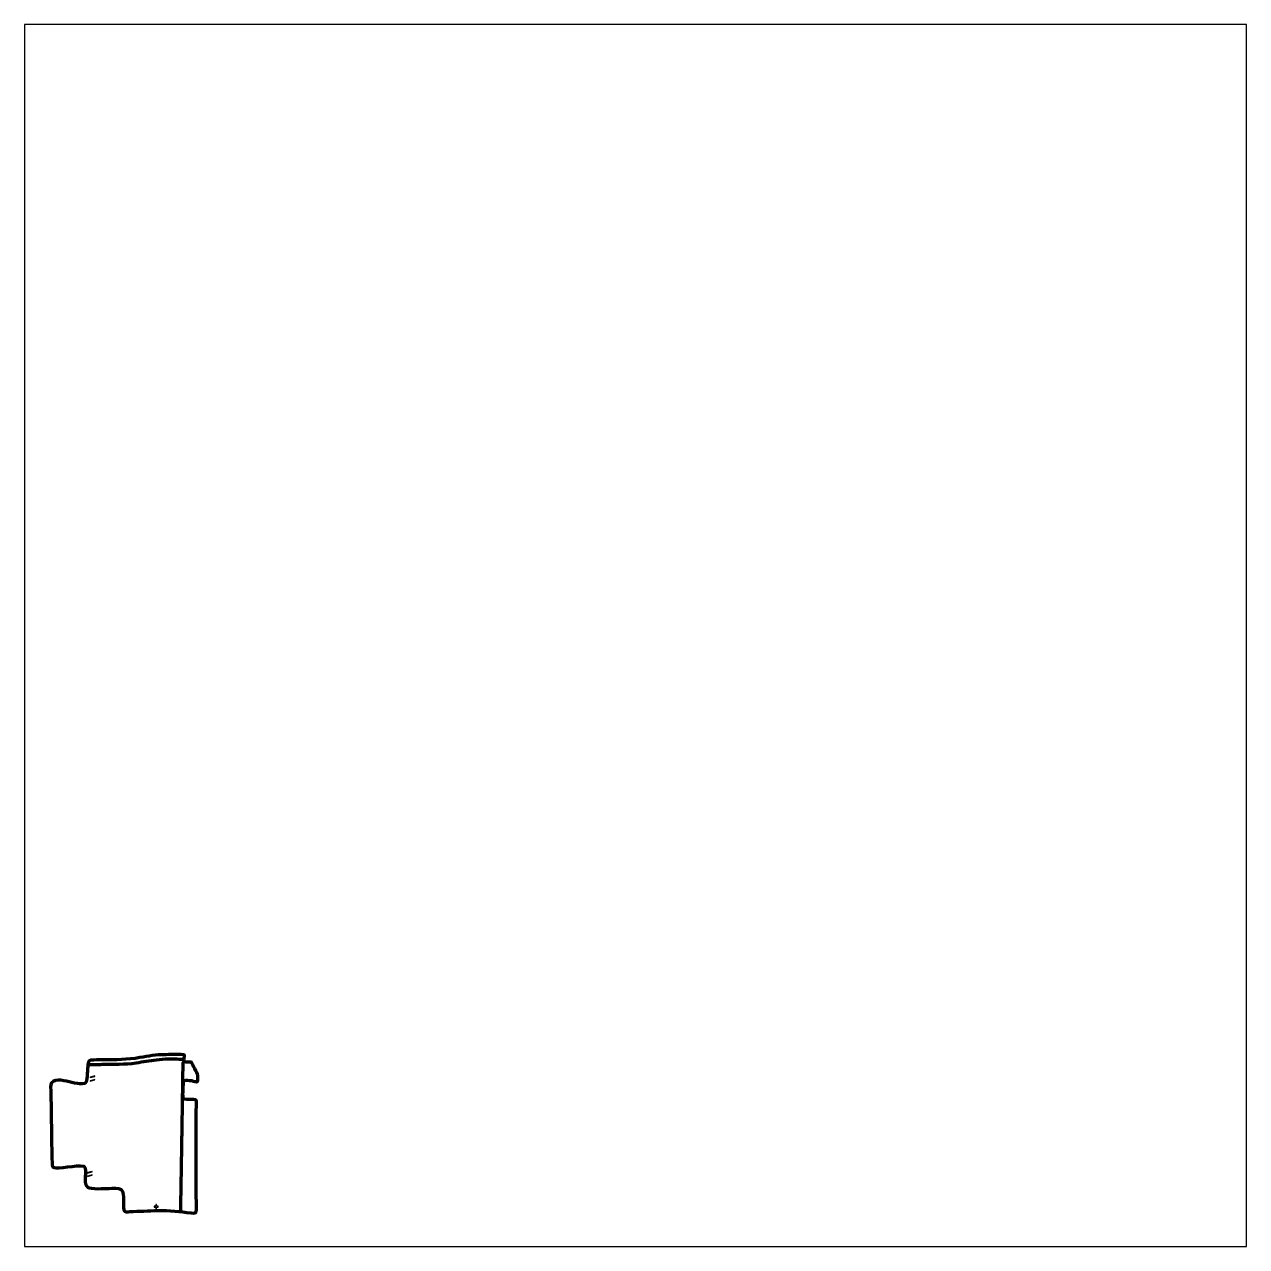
# Model space of a CAD drawing. Header units: millimetres. Extents: x 0 to 5000, y 0 to 5000.
import ezdxf

# ---------------------------------------------------------------- set-up
doc = ezdxf.new("R2010")
doc.units = ezdxf.units.MM

msp = doc.modelspace()

# ---------------------------------------------------------------- linework, layer by layer
at = {"layer": '4._layer 2', "color": 142, "lineweight": 158}
for points, knots in [([(259.6, 744.3), (269.1, 744.5), (278.6, 744.7), (288.1, 744.9), (288.1, 744.9), (298, 745.2), (308, 745.4), (318, 745.6), (318, 745.6), (365.5, 746.6), (409.9, 744.6), (457.3, 751.9), (457.3, 751.9), (485.5, 756.2), (511.7, 761.6), (540.4, 764.4), (540.4, 764.4), (556.4, 766), (574.3, 767.8), (590.2, 768.3), (590.2, 768.3), (597.3, 768.5), (606.8, 767.9), (614, 767.7), (614, 767.7), (627, 767.3), (640.1, 767), (653.1, 766.6)], [0, 0, 0, 0, 0.125, 0.125, 0.125, 0.125, 0.25, 0.25, 0.25, 0.25, 0.375, 0.375, 0.375, 0.375, 0.5, 0.5, 0.5, 0.5, 0.625, 0.625, 0.625, 0.625, 0.75, 0.75, 0.75, 0.75, 1, 1, 1, 1]), ([(639.6, 143.3), (640.8, 212.7), (641.9, 282.1), (643, 351.5), (643, 351.5), (643.5, 381.5), (644, 411.5), (644.5, 441.4), (644.5, 441.4), (644.6, 450.9), (644.8, 460.4), (644.9, 469.9), (644.9, 469.9), (645.1, 479.9), (645.2, 489.9), (645.4, 499.9), (645.4, 499.9), (646.7, 579.8), (647.8, 659.7), (649.2, 739.6), (649.2, 739.6), (649.4, 749.1), (649.9, 750.3), (652.9, 759.2)], [0, 0, 0, 0, 0.142857, 0.142857, 0.142857, 0.142857, 0.285714, 0.285714, 0.285714, 0.285714, 0.428571, 0.428571, 0.428571, 0.428571, 0.571429, 0.571429, 0.571429, 0.571429, 0.714286, 0.714286, 0.714286, 0.714286, 1, 1, 1, 1])]:
    msp.add_open_spline(points, degree=3, knots=knots, dxfattribs=at)
at = {"layer": '4._layer 2', "color": 142}
msp.add_open_spline([(547.1, 161.7), (547.1, 161.7), (540.2, 161.7), (540.2, 161.7), (540.2, 161.7), (540.2, 161.7), (540.2, 154.8), (540.2, 154.8), (540.2, 154.8), (540.2, 154.8), (537.3, 154.8), (537.3, 154.8), (537.3, 154.8), (537.3, 154.8), (537.3, 161.7), (537.3, 161.7), (537.3, 161.7), (537.3, 161.7), (530.4, 161.7), (530.4, 161.7), (530.4, 161.7), (530.4, 161.7), (530.4, 164.6), (530.4, 164.6), (530.4, 164.6), (530.4, 164.6), (537.3, 164.6), (537.3, 164.6), (537.3, 164.6), (537.3, 164.6), (537.3, 171.5), (537.3, 171.5), (537.3, 171.5), (537.3, 171.5), (540.2, 171.5), (540.2, 171.5), (540.2, 171.5), (540.2, 171.5), (540.2, 164.6), (540.2, 164.6), (540.2, 164.6), (540.2, 164.6), (547.1, 164.6), (547.1, 164.6), (547.1, 164.6), (547.1, 164.6), (547.1, 161.7), (547.1, 161.7)], degree=3, knots=[0, 0, 0, 0, 0.076923, 0.076923, 0.076923, 0.076923, 0.153846, 0.153846, 0.153846, 0.153846, 0.230769, 0.230769, 0.230769, 0.230769, 0.307692, 0.307692, 0.307692, 0.307692, 0.384615, 0.384615, 0.384615, 0.384615, 0.461538, 0.461538, 0.461538, 0.461538, 0.538462, 0.538462, 0.538462, 0.538462, 0.615385, 0.615385, 0.615385, 0.615385, 0.692308, 0.692308, 0.692308, 0.692308, 0.769231, 0.769231, 0.769231, 0.769231, 0.846154, 0.846154, 0.846154, 0.846154, 1, 1, 1, 1], dxfattribs=at)
at = {"layer": '4._layer 3', "color": 242, "lineweight": 158}
msp.add_open_spline([(106.9, 651.7), (106, 665.9), (111.9, 675.3), (126.5, 679.3), (126.5, 679.3), (157.6, 685.1), (185.9, 669.6), (216.5, 666.7), (216.5, 666.7), (225.5, 665.7), (249.2, 661.8), (252.6, 673.3), (252.6, 673.3), (257, 688.2), (257.9, 726.3), (259.6, 744.3), (259.6, 744.3), (260.3, 750.6), (261.8, 761.5), (269.7, 762.4), (269.7, 762.4), (285.5, 764.1), (304.8, 763.2), (321.1, 763.4), (321.1, 763.4), (373.8, 763.9), (420.1, 764.1), (472.5, 773), (472.5, 773), (507.7, 779.1), (536.5, 784.6), (572.7, 784.8), (572.7, 784.8), (582.7, 784.9), (649.5, 786.9), (652.8, 784.2), (652.8, 784.2), (660.2, 778.3), (643.7, 754.9), (660.3, 754), (660.3, 754), (665.7, 753.7), (671.7, 755.4), (677, 755), (677, 755), (679.6, 754.8), (682.6, 755.1), (684.2, 752.5), (684.2, 752.5), (687.3, 747.4), (692.6, 736.2), (696.8, 727.8), (696.8, 727.8), (702.6, 716.2), (708.6, 707.4), (709.3, 699.6), (709.3, 699.6), (709.6, 696.4), (709.6, 689), (709.4, 684.1), (709.4, 684.1), (709.2, 680.1), (709.6, 675.4), (706.7, 674.3), (706.7, 674.3), (705.8, 674), (702.6, 674.8), (701.4, 675), (701.4, 675), (692.9, 676.6), (655.5, 686.4), (651.8, 676.3), (651.8, 676.3), (650, 670.1), (647.5, 617.5), (649.3, 609.9), (649.3, 609.9), (650.4, 605.3), (650.8, 604.1), (653.7, 603), (653.7, 603), (665.1, 598.6), (693.2, 603.1), (699.2, 600), (699.2, 600), (704.6, 597.2), (703.8, 592), (703.6, 579.1), (703.6, 579.1), (701.5, 438.6), (701.8, 294.4), (703.9, 153.7), (703.9, 153.7), (703.9, 153.7), (703.9, 152.7), (703.9, 152.7), (703.9, 152.7), (704.2, 134.3), (696.9, 136.8), (682.4, 138.1), (682.4, 138.1), (635.4, 142.7), (594.4, 149.5), (546.7, 147.5), (546.7, 147.5), (508.2, 145.9), (469.3, 145), (430.9, 142.9), (430.9, 142.9), (423.1, 142.5), (408.4, 139.4), (406.5, 150.2), (406.5, 150.2), (404.6, 162.3), (405.6, 179.6), (405.2, 192.5), (405.2, 192.5), (405.1, 205), (406.9, 226), (395.4, 233.9), (395.4, 233.9), (383.7, 241.2), (360.8, 238.4), (346.9, 238), (346.9, 238), (328.3, 237.4), (271.2, 233.6), (257.4, 243.5), (257.4, 243.5), (245.2, 255), (248.7, 271.7), (249, 287.1), (249, 287.1), (249.6, 296), (253.4, 324.5), (243.3, 328.6), (243.3, 328.6), (211.8, 335), (137.2, 317.2), (121.1, 322.8), (121.1, 322.8), (116.7, 324.4), (114.4, 327.9), (114.1, 332), (114.1, 332), (109, 390.7), (110.9, 586.3), (106.9, 651.7)], degree=3, knots=[0, 0, 0, 0, 0.026316, 0.026316, 0.026316, 0.026316, 0.052632, 0.052632, 0.052632, 0.052632, 0.078947, 0.078947, 0.078947, 0.078947, 0.105263, 0.105263, 0.105263, 0.105263, 0.131579, 0.131579, 0.131579, 0.131579, 0.157895, 0.157895, 0.157895, 0.157895, 0.184211, 0.184211, 0.184211, 0.184211, 0.210526, 0.210526, 0.210526, 0.210526, 0.236842, 0.236842, 0.236842, 0.236842, 0.263158, 0.263158, 0.263158, 0.263158, 0.289474, 0.289474, 0.289474, 0.289474, 0.315789, 0.315789, 0.315789, 0.315789, 0.342105, 0.342105, 0.342105, 0.342105, 0.368421, 0.368421, 0.368421, 0.368421, 0.394737, 0.394737, 0.394737, 0.394737, 0.421053, 0.421053, 0.421053, 0.421053, 0.447368, 0.447368, 0.447368, 0.447368, 0.473684, 0.473684, 0.473684, 0.473684, 0.5, 0.5, 0.5, 0.5, 0.526316, 0.526316, 0.526316, 0.526316, 0.552632, 0.552632, 0.552632, 0.552632, 0.578947, 0.578947, 0.578947, 0.578947, 0.605263, 0.605263, 0.605263, 0.605263, 0.631579, 0.631579, 0.631579, 0.631579, 0.657895, 0.657895, 0.657895, 0.657895, 0.684211, 0.684211, 0.684211, 0.684211, 0.710526, 0.710526, 0.710526, 0.710526, 0.736842, 0.736842, 0.736842, 0.736842, 0.763158, 0.763158, 0.763158, 0.763158, 0.789474, 0.789474, 0.789474, 0.789474, 0.815789, 0.815789, 0.815789, 0.815789, 0.842105, 0.842105, 0.842105, 0.842105, 0.868421, 0.868421, 0.868421, 0.868421, 0.894737, 0.894737, 0.894737, 0.894737, 0.921053, 0.921053, 0.921053, 0.921053, 0.947368, 0.947368, 0.947368, 0.947368, 1, 1, 1, 1], dxfattribs=at)
at = {"layer": '4._layer 3', "color": 142}
for points in [[(287.5, 696.3), (287.5, 696.3), (268.6, 691), (268.6, 691), (268.6, 691), (268.6, 691), (268.6, 692.8), (268.6, 692.8), (268.6, 692.8), (268.6, 692.8), (287.5, 698.1), (287.5, 698.1), (287.5, 698.1), (287.5, 698.1), (287.5, 696.3), (287.5, 696.3)], [(287.5, 682.1), (287.5, 682.1), (268.6, 676.9), (268.6, 676.9), (268.6, 676.9), (268.6, 676.9), (268.6, 678.7), (268.6, 678.7), (268.6, 678.7), (268.6, 678.7), (287.5, 683.9), (287.5, 683.9), (287.5, 683.9), (287.5, 683.9), (287.5, 682.1), (287.5, 682.1)], [(277.4, 305.9), (277.4, 305.9), (258.5, 300.6), (258.5, 300.6), (258.5, 300.6), (258.5, 300.6), (258.5, 302.4), (258.5, 302.4), (258.5, 302.4), (258.5, 302.4), (277.4, 307.7), (277.4, 307.7), (277.4, 307.7), (277.4, 307.7), (277.4, 305.9), (277.4, 305.9)], [(277.4, 291.7), (277.4, 291.7), (258.5, 286.4), (258.5, 286.4), (258.5, 286.4), (258.5, 286.4), (258.5, 288.2), (258.5, 288.2), (258.5, 288.2), (258.5, 288.2), (277.4, 293.5), (277.4, 293.5), (277.4, 293.5), (277.4, 293.5), (277.4, 291.7), (277.4, 291.7)]]:
    msp.add_open_spline(points, degree=3, knots=[0, 0, 0, 0, 0.2, 0.2, 0.2, 0.2, 0.4, 0.4, 0.4, 0.4, 0.6, 0.6, 0.6, 0.6, 1, 1, 1, 1], dxfattribs=at)
at = {"layer": 'SHEET_BOUNDARY', "color": 1}
msp.add_lwpolyline([(0, 0), (5000, 0), (5000, 5000), (0, 5000), (0, 0)], dxfattribs=at)

doc.saveas('drawing.dxf')
